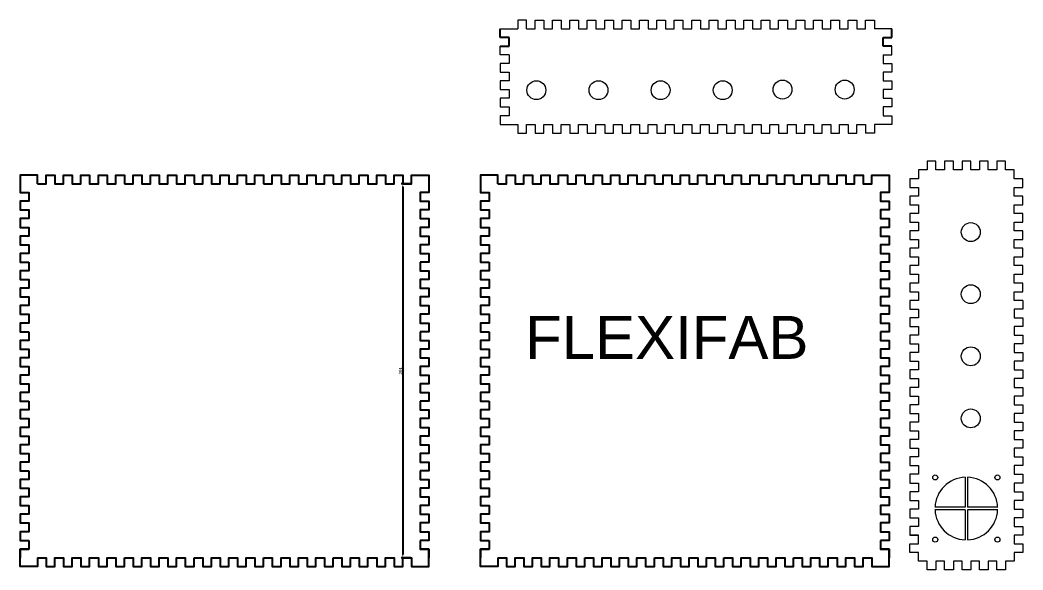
# Model space of a CAD drawing. Header units: millimetres. Extents: x 46 to 1784, y 134 to 695.
# Drawn here: x 46 to 853, y 134 to 576 of the extents above; entities that cross this region are included whole.
import ezdxf

# ---------------------------------------------------------------- set-up
doc = ezdxf.new("R2010")
doc.units = ezdxf.units.MM
doc.styles.get("Standard").update_dxf_attribs({"font": 'arial.ttf'})
doc.dimstyles.new('ISO-25', dxfattribs={"dimtxt": 2.5, "dimasz": 2.5, "dimexe": 1.25, "dimexo": 0.625, "dimtad": 1, "dimtxsty": 'Standard', "dimcen": 2.5, "dimadec": 0, "dimazin": 0, "dimtfac": 1, "dimtmove": 0, "dimatfit": 3, "dimfxl": 1, "dimarcsym": 0})

# ---------------------------------------------------------------- blocks, each defined once
blk = doc.blocks.new('*D10')
at = {"color": 0, "lineweight": -2, "transparency": 16777216}
for p, q in [((360.8, 444.55), (353.17, 444.55)), ((354.42, 442.05), (354.42, 146.05)), ((360.8, 143.55), (353.17, 143.55))]:
    blk.add_line(p, q, dxfattribs=at)
at = {"color": 0, "transparency": 16777216}
for points in [[(354, 442.05), (354.84, 442.05), (354.42, 444.55)], [(354, 146.05), (354.84, 146.05), (354.42, 143.55)]]:
    blk.add_solid(points, dxfattribs=at)
at = {"layer": 'Defpoints', "color": 0, "transparency": 16777216}
for p in [(361.42, 444.55), (354.42, 143.55), (361.42, 143.55)]:
    blk.add_point(p, dxfattribs=at)
at = {"color": 0, "transparency": 16777216, "insert": (352.52, 294.05), "char_height": 2.5, "attachment_point": 5, "rotation": 90}
blk.add_mtext('301', dxfattribs=at)

msp = doc.modelspace()

# ---------------------------------------------------------------- linework, layer by layer
at = {"linetype": 'Continuous', "lineweight": 5}
for p, q in [((453.9, 576.447), (446.9, 576.447)), ((446.9, 576.447), (446.9, 569.447)), ((453.9, 569.447), (453.9, 576.447)), ((432.9, 569.447), (446.9, 569.447)), ((747.9, 569.447), (733.9, 569.447)), ((432.9, 548.447), (432.9, 555.447)), ((747.9, 548.447), (747.9, 555.447)), ((439.9, 548.447), (432.9, 548.447)), ((740.9, 548.447), (747.9, 548.447)), ((806.926, 208.399), (806.926, 184.18)), ((808.926, 208.399), (808.926, 184.18)), ((806.926, 184.18), (782.707, 184.18)), ((806.926, 182.18), (782.707, 182.18)), ((806.926, 182.18), (782.707, 182.18)), ((806.926, 182.18), (806.926, 157.961)), ((833.145, 184.18), (808.926, 184.18)), ((833.145, 182.18), (808.926, 182.18)), ((808.926, 182.18), (808.926, 157.961))]:
    msp.add_line(p, q, dxfattribs=at)
for p, q in [((432.9, 562.447), (432.9, 569.447)), ((747.9, 562.447), (747.9, 569.447)), ((439.9, 562.447), (432.9, 562.447)), ((439.9, 555.447), (439.9, 562.447)), ((740.9, 555.447), (740.9, 562.447)), ((740.9, 562.447), (747.9, 562.447)), ((432.9, 555.447), (439.9, 555.447)), ((747.9, 555.447), (740.9, 555.447)), ((762.479, 147.735), (762.479, 147.735)), ((53.42, 136.545), (46.42, 136.545)), ((368.42, 136.545), (375.42, 136.545)), ((423.857, 136.545), (416.857, 136.545)), ((738.857, 136.545), (745.857, 136.545))]:
    msp.add_line(p, q)
for points in [[(453.9, 569.447), (460.9, 569.447), (460.9, 576.447), (467.9, 576.447), (467.9, 569.447), (474.9, 569.447), (474.9, 576.447), (481.9, 576.447), (481.9, 569.447), (488.9, 569.447), (488.9, 576.447), (495.9, 576.447), (495.9, 569.447), (502.9, 569.447), (502.9, 576.447), (509.9, 576.447), (509.9, 569.447)], [(509.9, 569.447), (516.9, 569.447), (516.9, 576.447), (523.9, 576.447), (523.9, 569.447), (530.9, 569.447), (530.9, 576.447), (537.9, 576.447), (537.9, 569.447), (544.9, 569.447), (544.9, 576.447), (551.9, 576.447), (551.9, 569.447), (558.9, 569.447), (558.9, 576.447), (565.9, 576.447), (565.9, 569.447)], [(565.9, 569.447), (572.9, 569.447), (572.9, 576.447), (579.9, 576.447), (579.9, 569.447), (586.9, 569.447), (586.9, 576.447), (593.9, 576.447), (593.9, 569.447), (600.9, 569.447), (600.9, 576.447), (607.9, 576.447), (607.9, 569.447), (614.9, 569.447), (614.9, 576.447), (621.9, 576.447), (621.9, 569.447), (628.9, 569.447), (628.9, 576.447), (635.9, 576.447), (635.9, 569.447), (642.9, 569.447), (642.9, 576.447), (649.9, 576.447), (649.9, 569.447), (656.9, 569.447), (656.9, 576.447), (663.9, 576.447), (663.9, 569.447), (670.9, 569.447), (670.9, 576.447), (677.9, 576.447), (677.9, 569.447), (684.9, 569.447), (684.9, 576.447), (691.9, 576.447), (691.9, 569.447), (698.9, 569.447), (698.9, 576.447), (705.9, 576.447), (705.9, 569.447), (712.9, 569.447), (712.9, 576.447), (719.9, 576.447), (719.9, 569.447), (726.9, 569.447), (726.9, 576.447), (733.9, 576.447), (733.9, 569.447)], [(439.9, 548.447), (439.9, 541.447), (432.9, 541.447), (432.9, 534.447), (439.9, 534.447), (439.9, 527.447), (432.9, 527.447), (432.9, 520.447), (439.9, 520.447), (439.9, 513.447), (432.9, 513.447), (432.9, 506.447), (439.9, 506.447), (439.9, 499.447), (432.9, 499.447), (432.9, 492.447), (446.9, 492.447), (446.9, 485.447), (453.9, 485.447), (453.9, 492.447), (460.9, 492.447), (460.9, 485.447), (467.9, 485.447), (467.9, 492.447), (474.9, 492.447), (474.9, 485.447), (481.9, 485.447), (481.9, 492.447), (488.9, 492.447), (488.9, 485.447), (495.9, 485.447), (495.9, 492.447), (502.9, 492.447), (502.9, 485.447)], [(740.9, 548.447), (740.9, 541.447), (747.9, 541.447), (747.9, 534.447), (740.9, 534.447), (740.9, 527.447), (747.9, 527.447), (747.9, 520.447), (740.9, 520.447), (740.9, 513.447), (747.9, 513.447), (747.9, 506.447), (740.9, 506.447), (740.9, 499.447), (747.9, 499.447), (747.9, 492.447), (733.9, 492.447), (733.9, 485.447), (726.9, 485.447)], [(502.9, 485.447), (509.9, 485.447), (509.9, 492.447), (516.9, 492.447), (516.9, 485.447), (523.9, 485.447), (523.9, 492.447), (530.9, 492.447), (530.9, 485.447), (537.9, 485.447), (537.9, 492.447), (544.9, 492.447), (544.9, 485.447), (551.9, 485.447), (551.9, 492.447), (558.9, 492.447), (558.9, 485.447)], [(558.9, 485.447), (565.9, 485.447), (565.9, 492.447), (572.9, 492.447), (572.9, 485.447), (579.9, 485.447), (579.9, 492.447), (586.9, 492.447), (586.9, 485.447), (593.9, 485.447), (593.9, 492.447), (600.9, 492.447), (600.9, 485.447), (607.9, 485.447), (607.9, 492.447), (614.9, 492.447), (614.9, 485.447), (621.9, 485.447), (621.9, 492.447), (628.9, 492.447), (628.9, 485.447), (635.9, 485.447), (635.9, 492.447), (642.9, 492.447), (642.9, 485.447), (649.9, 485.447), (649.9, 492.447), (656.9, 492.447), (656.9, 485.447), (663.9, 485.447), (663.9, 492.447), (670.9, 492.447), (670.9, 485.447), (677.9, 485.447), (677.9, 492.447), (684.9, 492.447), (684.9, 485.447), (691.9, 485.447), (691.9, 492.447), (698.9, 492.447), (698.9, 485.447), (705.9, 485.447), (705.9, 492.447), (712.9, 492.447), (712.9, 485.447), (719.9, 485.447), (719.9, 492.447), (726.9, 492.447), (726.9, 485.447)], [(853.479, 350.735), (846.479, 350.735), (846.479, 357.735), (853.479, 357.735), (853.479, 364.735), (846.479, 364.735), (846.479, 371.735), (853.479, 371.735), (853.479, 378.735), (846.479, 378.735), (846.479, 385.735), (853.479, 385.735), (853.479, 392.735), (846.479, 392.735), (846.479, 399.735), (853.479, 399.735), (853.479, 406.735), (846.479, 406.735), (846.479, 413.735), (853.479, 413.735), (853.479, 420.735), (846.479, 420.735), (846.479, 427.735), (853.479, 427.735), (853.479, 434.735), (846.479, 434.735), (846.479, 441.735), (853.479, 441.735), (853.479, 448.735), (846.479, 448.735), (846.479, 455.735), (839.479, 455.735), (839.479, 462.735), (832.479, 462.735), (832.479, 455.735), (825.479, 455.735), (825.479, 462.735), (818.479, 462.735), (818.479, 455.735), (811.479, 455.735), (811.479, 462.735), (804.479, 462.735), (804.479, 455.735), (797.479, 455.735), (797.479, 462.735), (790.479, 462.735), (790.479, 455.735), (783.479, 455.735), (783.479, 462.735), (776.479, 462.735), (776.479, 455.735), (769.479, 455.735), (769.479, 448.735), (762.479, 448.735), (762.479, 441.735), (769.479, 441.735), (769.479, 434.735), (762.479, 434.735), (762.479, 427.735), (769.479, 427.735), (769.479, 420.735), (762.479, 420.735), (762.479, 413.735), (769.479, 413.735), (769.479, 406.735), (762.479, 406.735), (762.479, 399.735), (769.479, 399.735), (769.479, 392.735), (762.479, 392.735), (762.479, 385.735), (769.479, 385.735), (769.479, 378.735), (762.479, 378.735), (762.479, 371.735), (769.479, 371.735), (769.479, 364.735), (762.479, 364.735), (762.479, 357.735), (769.479, 357.735)], [(769.479, 357.735), (769.479, 350.735), (762.479, 350.735), (762.479, 343.735), (769.479, 343.735), (769.479, 336.735), (762.479, 336.735), (762.479, 329.735), (769.479, 329.735), (769.479, 322.735), (762.479, 322.735), (762.479, 315.735), (769.479, 315.735), (769.479, 308.735), (762.479, 308.735), (762.479, 301.735), (769.479, 301.735), (769.479, 294.735), (762.479, 294.735), (762.479, 287.735), (769.479, 287.735), (769.479, 280.735), (762.479, 280.735), (762.479, 273.735), (769.479, 273.735), (769.479, 266.735), (762.479, 266.735), (762.479, 259.735), (769.479, 259.735), (769.479, 252.735), (762.479, 252.735), (762.479, 245.735), (769.479, 245.735), (769.479, 238.735), (762.479, 238.735), (762.479, 231.735), (769.479, 231.735)], [(853.479, 350.735), (853.479, 343.735), (846.479, 343.735), (846.479, 336.735), (853.479, 336.735), (853.479, 329.735), (846.479, 329.735), (846.479, 322.735), (853.479, 322.735), (853.479, 315.735), (846.479, 315.735), (846.479, 308.735), (853.479, 308.735), (853.479, 301.735), (846.479, 301.735), (846.479, 294.735), (853.479, 294.735), (853.479, 287.735), (846.479, 287.735), (846.479, 280.735), (853.479, 280.735), (853.479, 273.735), (846.479, 273.735), (846.479, 266.735), (853.479, 266.735), (853.479, 259.735), (846.479, 259.735), (846.479, 252.735), (853.479, 252.735), (853.479, 245.735), (846.479, 245.735), (846.479, 238.735), (853.479, 238.735), (853.479, 231.735), (846.479, 231.735), (846.479, 224.735), (853.479, 224.735)], [(769.479, 231.735), (769.479, 224.735), (762.479, 224.735), (762.479, 217.735), (769.479, 217.735), (769.479, 210.735), (762.479, 210.735), (762.479, 203.735), (769.479, 203.735), (769.479, 196.735), (762.479, 196.735), (762.479, 189.735), (769.479, 189.735), (769.479, 182.735), (762.479, 182.735), (762.479, 175.735), (769.479, 175.735), (769.479, 168.735), (762.479, 168.735), (762.479, 161.735), (769.479, 161.735)], [(853.479, 224.735), (853.479, 217.735), (846.479, 217.735), (846.479, 210.735), (853.479, 210.735), (853.479, 203.735), (846.479, 203.735), (846.479, 196.735), (853.479, 196.735), (853.479, 189.735), (846.479, 189.735), (846.479, 182.735), (853.479, 182.735), (853.479, 175.735), (846.479, 175.735), (846.479, 168.735), (853.479, 168.735), (853.479, 161.735), (846.479, 161.735), (846.479, 154.735), (853.479, 154.735), (853.479, 147.735), (846.479, 147.735), (846.479, 140.735), (839.479, 140.735), (839.479, 133.735), (832.479, 133.735)], [(846.479, 147.735), (846.479, 140.735), (839.479, 140.735), (839.479, 133.735), (832.479, 133.735), (832.479, 140.735), (825.479, 140.735), (825.479, 133.735), (818.479, 133.735), (818.479, 140.735), (811.479, 140.735), (811.479, 133.735), (804.479, 133.735), (804.479, 140.735), (797.479, 140.735), (797.479, 133.735), (790.479, 133.735), (790.479, 140.735), (783.479, 140.735), (783.479, 133.735), (776.479, 133.735), (776.479, 140.735), (769.479, 140.735), (769.479, 147.735), (762.479, 147.735), (762.479, 154.735), (769.479, 154.735), (769.479, 161.735), (762.479, 161.735)]]:
    msp.add_lwpolyline(points, dxfattribs=at)
for points in [[(60.42, 444.545), (60.42, 451.545), (53.42, 451.545), (46.42, 451.545), (46.42, 444.545), (46.42, 437.545), (53.42, 437.545), (53.42, 430.545), (46.42, 430.545), (46.42, 423.545), (53.42, 423.545), (53.42, 416.545), (46.42, 416.545), (46.42, 409.545), (53.42, 409.545), (53.42, 402.545), (46.42, 402.545), (46.42, 395.545), (53.42, 395.545), (53.42, 388.545), (46.42, 388.545), (46.42, 381.545), (53.42, 381.545)], [(60.42, 444.545), (67.42, 444.545), (67.42, 451.545), (74.42, 451.545), (74.42, 444.545), (81.42, 444.545), (81.42, 451.545), (88.42, 451.545), (88.42, 444.545), (95.42, 444.545), (95.42, 451.545), (102.42, 451.545), (102.42, 444.545), (109.42, 444.545), (109.42, 451.545), (116.42, 451.545), (116.42, 444.545), (123.42, 444.545), (123.42, 451.545), (130.42, 451.545), (130.42, 444.545)], [(130.42, 444.545), (137.42, 444.545), (137.42, 451.545), (144.42, 451.545), (144.42, 444.545), (151.42, 444.545), (151.42, 451.545), (158.42, 451.545), (158.42, 444.545), (165.42, 444.545), (165.42, 451.545), (172.42, 451.545), (172.42, 444.545), (179.42, 444.545), (179.42, 451.545), (186.42, 451.545), (186.42, 444.545)], [(186.42, 444.545), (193.42, 444.545), (193.42, 451.545), (200.42, 451.545), (200.42, 444.545), (207.42, 444.545), (207.42, 451.545), (214.42, 451.545), (214.42, 444.545), (221.42, 444.545), (221.42, 451.545), (228.42, 451.545), (228.42, 444.545), (235.42, 444.545), (235.42, 451.545), (242.42, 451.545), (242.42, 444.545)], [(242.42, 444.545), (249.42, 444.545), (249.42, 451.545), (256.42, 451.545), (256.42, 444.545), (263.42, 444.545), (263.42, 451.545), (270.42, 451.545), (270.42, 444.545), (277.42, 444.545), (277.42, 451.545), (284.42, 451.545), (284.42, 444.545), (291.42, 444.545), (291.42, 451.545), (298.42, 451.545), (298.42, 444.545)], [(298.42, 444.545), (305.42, 444.545), (305.42, 451.545), (312.42, 451.545), (312.42, 444.545), (319.42, 444.545), (319.42, 451.545), (326.42, 451.545), (326.42, 444.545), (333.42, 444.545), (333.42, 451.545), (340.42, 451.545), (340.42, 444.545), (347.42, 444.545), (347.42, 451.545), (354.42, 451.545), (354.42, 444.545), (361.42, 444.545), (361.42, 451.545), (368.42, 451.545), (375.42, 451.545), (375.42, 444.545), (375.42, 437.545), (368.42, 437.545), (368.42, 430.545), (375.42, 430.545), (375.42, 423.545), (368.42, 423.545), (368.42, 416.545), (375.42, 416.545), (375.42, 409.545), (368.42, 409.545), (368.42, 402.545), (375.42, 402.545), (375.42, 395.545), (368.42, 395.545), (368.42, 388.545), (375.42, 388.545), (375.42, 381.545), (368.42, 381.545)], [(430.857, 444.545), (430.857, 451.545), (423.857, 451.545), (416.857, 451.545), (416.857, 444.545), (416.857, 437.545), (423.857, 437.545), (423.857, 430.545), (416.857, 430.545), (416.857, 423.545), (423.857, 423.545), (423.857, 416.545), (416.857, 416.545), (416.857, 409.545), (423.857, 409.545), (423.857, 402.545), (416.857, 402.545), (416.857, 395.545), (423.857, 395.545), (423.857, 388.545), (416.857, 388.545), (416.857, 381.545), (423.857, 381.545)], [(430.857, 444.545), (437.857, 444.545), (437.857, 451.545), (444.857, 451.545), (444.857, 444.545), (451.857, 444.545), (451.857, 451.545), (458.857, 451.545), (458.857, 444.545), (465.857, 444.545), (465.857, 451.545), (472.857, 451.545), (472.857, 444.545), (479.857, 444.545), (479.857, 451.545), (486.857, 451.545), (486.857, 444.545), (493.857, 444.545), (493.857, 451.545), (500.857, 451.545), (500.857, 444.545)], [(500.857, 444.545), (507.857, 444.545), (507.857, 451.545), (514.857, 451.545), (514.857, 444.545), (521.857, 444.545), (521.857, 451.545), (528.857, 451.545), (528.857, 444.545), (535.857, 444.545), (535.857, 451.545), (542.857, 451.545), (542.857, 444.545), (549.857, 444.545), (549.857, 451.545), (556.857, 451.545), (556.857, 444.545)], [(556.857, 444.545), (563.857, 444.545), (563.857, 451.545), (570.857, 451.545), (570.857, 444.545), (577.857, 444.545), (577.857, 451.545), (584.857, 451.545), (584.857, 444.545), (591.857, 444.545), (591.857, 451.545), (598.857, 451.545), (598.857, 444.545), (605.857, 444.545), (605.857, 451.545), (612.857, 451.545), (612.857, 444.545)], [(612.857, 444.545), (619.857, 444.545), (619.857, 451.545), (626.857, 451.545), (626.857, 444.545), (633.857, 444.545), (633.857, 451.545), (640.857, 451.545), (640.857, 444.545), (647.857, 444.545), (647.857, 451.545), (654.857, 451.545), (654.857, 444.545), (661.857, 444.545), (661.857, 451.545), (668.857, 451.545), (668.857, 444.545)], [(668.857, 444.545), (675.857, 444.545), (675.857, 451.545), (682.857, 451.545), (682.857, 444.545), (689.857, 444.545), (689.857, 451.545), (696.857, 451.545), (696.857, 444.545), (703.857, 444.545), (703.857, 451.545), (710.857, 451.545), (710.857, 444.545), (717.857, 444.545), (717.857, 451.545), (724.857, 451.545), (724.857, 444.545), (731.857, 444.545), (731.857, 451.545), (738.857, 451.545), (745.857, 451.545), (745.857, 444.545), (745.857, 437.545), (738.857, 437.545), (738.857, 430.545), (745.857, 430.545), (745.857, 423.545), (738.857, 423.545), (738.857, 416.545), (745.857, 416.545), (745.857, 409.545), (738.857, 409.545), (738.857, 402.545), (745.857, 402.545), (745.857, 395.545), (738.857, 395.545), (738.857, 388.545), (745.857, 388.545), (745.857, 381.545), (738.857, 381.545)], [(53.42, 381.545), (53.42, 374.545), (46.42, 374.545), (46.42, 367.545), (53.42, 367.545), (53.42, 360.545), (46.42, 360.545), (46.42, 353.545), (53.42, 353.545), (53.42, 346.545), (46.42, 346.545), (46.42, 339.545), (53.42, 339.545), (53.42, 332.545), (46.42, 332.545), (46.42, 325.545), (53.42, 325.545)], [(368.42, 381.545), (368.42, 374.545), (375.42, 374.545), (375.42, 367.545), (368.42, 367.545), (368.42, 360.545), (375.42, 360.545), (375.42, 353.545), (368.42, 353.545), (368.42, 346.545), (375.42, 346.545), (375.42, 339.545), (368.42, 339.545), (368.42, 332.545), (375.42, 332.545), (375.42, 325.545), (368.42, 325.545)], [(423.857, 381.545), (423.857, 374.545), (416.857, 374.545), (416.857, 367.545), (423.857, 367.545), (423.857, 360.545), (416.857, 360.545), (416.857, 353.545), (423.857, 353.545), (423.857, 346.545), (416.857, 346.545), (416.857, 339.545), (423.857, 339.545), (423.857, 332.545), (416.857, 332.545), (416.857, 325.545), (423.857, 325.545)], [(738.857, 381.545), (738.857, 374.545), (745.857, 374.545), (745.857, 367.545), (738.857, 367.545), (738.857, 360.545), (745.857, 360.545), (745.857, 353.545), (738.857, 353.545), (738.857, 346.545), (745.857, 346.545), (745.857, 339.545), (738.857, 339.545), (738.857, 332.545), (745.857, 332.545), (745.857, 325.545), (738.857, 325.545)], [(53.42, 325.545), (53.42, 318.545), (46.42, 318.545), (46.42, 311.545), (53.42, 311.545), (53.42, 304.545), (46.42, 304.545), (46.42, 297.545), (53.42, 297.545), (53.42, 290.545), (46.42, 290.545), (46.42, 283.545), (53.42, 283.545), (53.42, 276.545), (46.42, 276.545), (46.42, 269.545), (53.42, 269.545)], [(368.42, 325.545), (368.42, 318.545), (375.42, 318.545), (375.42, 311.545), (368.42, 311.545), (368.42, 304.545), (375.42, 304.545), (375.42, 297.545), (368.42, 297.545), (368.42, 290.545), (375.42, 290.545), (375.42, 283.545), (368.42, 283.545), (368.42, 276.545), (375.42, 276.545), (375.42, 269.545), (368.42, 269.545)], [(423.857, 325.545), (423.857, 318.545), (416.857, 318.545), (416.857, 311.545), (423.857, 311.545), (423.857, 304.545), (416.857, 304.545), (416.857, 297.545), (423.857, 297.545), (423.857, 290.545), (416.857, 290.545), (416.857, 283.545), (423.857, 283.545), (423.857, 276.545), (416.857, 276.545), (416.857, 269.545), (423.857, 269.545)], [(738.857, 325.545), (738.857, 318.545), (745.857, 318.545), (745.857, 311.545), (738.857, 311.545), (738.857, 304.545), (745.857, 304.545), (745.857, 297.545), (738.857, 297.545), (738.857, 290.545), (745.857, 290.545), (745.857, 283.545), (738.857, 283.545), (738.857, 276.545), (745.857, 276.545), (745.857, 269.545), (738.857, 269.545)], [(53.42, 269.545), (53.42, 262.545), (46.42, 262.545), (46.42, 255.545), (53.42, 255.545), (53.42, 248.545), (46.42, 248.545), (46.42, 241.545), (53.42, 241.545), (53.42, 234.545), (46.42, 234.545), (46.42, 227.545), (53.42, 227.545), (53.42, 220.545), (46.42, 220.545), (46.42, 213.545), (53.42, 213.545)], [(368.42, 269.545), (368.42, 262.545), (375.42, 262.545), (375.42, 255.545), (368.42, 255.545), (368.42, 248.545), (375.42, 248.545), (375.42, 241.545), (368.42, 241.545), (368.42, 234.545), (375.42, 234.545), (375.42, 227.545), (368.42, 227.545), (368.42, 220.545), (375.42, 220.545), (375.42, 213.545), (368.42, 213.545)], [(423.857, 269.545), (423.857, 262.545), (416.857, 262.545), (416.857, 255.545), (423.857, 255.545), (423.857, 248.545), (416.857, 248.545), (416.857, 241.545), (423.857, 241.545), (423.857, 234.545), (416.857, 234.545), (416.857, 227.545), (423.857, 227.545), (423.857, 220.545), (416.857, 220.545), (416.857, 213.545), (423.857, 213.545)], [(738.857, 269.545), (738.857, 262.545), (745.857, 262.545), (745.857, 255.545), (738.857, 255.545), (738.857, 248.545), (745.857, 248.545), (745.857, 241.545), (738.857, 241.545), (738.857, 234.545), (745.857, 234.545), (745.857, 227.545), (738.857, 227.545), (738.857, 220.545), (745.857, 220.545), (745.857, 213.545), (738.857, 213.545)], [(53.42, 213.545), (53.42, 206.545), (46.42, 206.545), (46.42, 199.545), (53.42, 199.545), (53.42, 192.545), (46.42, 192.545), (46.42, 185.545), (53.42, 185.545), (53.42, 178.545), (46.42, 178.545), (46.42, 171.545), (53.42, 171.545), (53.42, 164.545), (46.42, 164.545), (46.42, 157.545), (53.42, 157.545)], [(368.42, 213.545), (368.42, 206.545), (375.42, 206.545), (375.42, 199.545), (368.42, 199.545), (368.42, 192.545), (375.42, 192.545), (375.42, 185.545), (368.42, 185.545), (368.42, 178.545), (375.42, 178.545), (375.42, 171.545), (368.42, 171.545), (368.42, 164.545), (375.42, 164.545), (375.42, 157.545), (368.42, 157.545)], [(423.857, 213.545), (423.857, 206.545), (416.857, 206.545), (416.857, 199.545), (423.857, 199.545), (423.857, 192.545), (416.857, 192.545), (416.857, 185.545), (423.857, 185.545), (423.857, 178.545), (416.857, 178.545), (416.857, 171.545), (423.857, 171.545), (423.857, 164.545), (416.857, 164.545), (416.857, 157.545), (423.857, 157.545)], [(738.857, 213.545), (738.857, 206.545), (745.857, 206.545), (745.857, 199.545), (738.857, 199.545), (738.857, 192.545), (745.857, 192.545), (745.857, 185.545), (738.857, 185.545), (738.857, 178.545), (745.857, 178.545), (745.857, 171.545), (738.857, 171.545), (738.857, 164.545), (745.857, 164.545), (745.857, 157.545), (738.857, 157.545)], [(53.42, 157.545), (53.42, 150.545), (46.42, 150.545), (46.42, 143.545)], [(368.42, 157.545), (368.42, 150.545), (375.42, 150.545), (375.42, 143.545)], [(423.857, 157.545), (423.857, 150.545), (416.857, 150.545), (416.857, 143.545)], [(738.857, 157.545), (738.857, 150.545), (745.857, 150.545), (745.857, 143.545)], [(60.42, 143.545), (60.42, 136.545), (53.42, 136.545), (46.42, 136.545), (46.42, 143.545), (46.42, 150.545), (53.42, 150.545)], [(298.42, 143.545), (305.42, 143.545), (305.42, 136.545), (312.42, 136.545), (312.42, 143.545), (319.42, 143.545), (319.42, 136.545), (326.42, 136.545), (326.42, 143.545), (333.42, 143.545), (333.42, 136.545), (340.42, 136.545), (340.42, 143.545), (347.42, 143.545), (347.42, 136.545), (354.42, 136.545), (354.42, 143.545), (361.42, 143.545), (361.42, 136.545), (368.42, 136.545), (375.42, 136.545), (375.42, 143.545), (375.42, 150.545), (368.42, 150.545)], [(430.857, 143.545), (430.857, 136.545), (423.857, 136.545), (416.857, 136.545), (416.857, 143.545), (416.857, 150.545), (423.857, 150.545)], [(668.857, 143.545), (675.857, 143.545), (675.857, 136.545), (682.857, 136.545), (682.857, 143.545), (689.857, 143.545), (689.857, 136.545), (696.857, 136.545), (696.857, 143.545), (703.857, 143.545), (703.857, 136.545), (710.857, 136.545), (710.857, 143.545), (717.857, 143.545), (717.857, 136.545), (724.857, 136.545), (724.857, 143.545), (731.857, 143.545), (731.857, 136.545), (738.857, 136.545), (745.857, 136.545), (745.857, 143.545), (745.857, 150.545), (738.857, 150.545)], [(60.42, 143.545), (67.42, 143.545), (67.42, 136.545), (74.42, 136.545), (74.42, 143.545), (81.42, 143.545), (81.42, 136.545), (88.42, 136.545), (88.42, 143.545), (95.42, 143.545), (95.42, 136.545), (102.42, 136.545), (102.42, 143.545), (109.42, 143.545), (109.42, 136.545), (116.42, 136.545), (116.42, 143.545), (123.42, 143.545), (123.42, 136.545), (130.42, 136.545), (130.42, 143.545)], [(130.42, 143.545), (137.42, 143.545), (137.42, 136.545), (144.42, 136.545), (144.42, 143.545), (151.42, 143.545), (151.42, 136.545), (158.42, 136.545), (158.42, 143.545), (165.42, 143.545), (165.42, 136.545), (172.42, 136.545), (172.42, 143.545), (179.42, 143.545), (179.42, 136.545), (186.42, 136.545), (186.42, 143.545)], [(186.42, 143.545), (193.42, 143.545), (193.42, 136.545), (200.42, 136.545), (200.42, 143.545), (207.42, 143.545), (207.42, 136.545), (214.42, 136.545), (214.42, 143.545), (221.42, 143.545), (221.42, 136.545), (228.42, 136.545), (228.42, 143.545), (235.42, 143.545), (235.42, 136.545), (242.42, 136.545), (242.42, 143.545)], [(242.42, 143.545), (249.42, 143.545), (249.42, 136.545), (256.42, 136.545), (256.42, 143.545), (263.42, 143.545), (263.42, 136.545), (270.42, 136.545), (270.42, 143.545), (277.42, 143.545), (277.42, 136.545), (284.42, 136.545), (284.42, 143.545), (291.42, 143.545), (291.42, 136.545), (298.42, 136.545), (298.42, 143.545)], [(430.857, 143.545), (437.857, 143.545), (437.857, 136.545), (444.857, 136.545), (444.857, 143.545), (451.857, 143.545), (451.857, 136.545), (458.857, 136.545), (458.857, 143.545), (465.857, 143.545), (465.857, 136.545), (472.857, 136.545), (472.857, 143.545), (479.857, 143.545), (479.857, 136.545), (486.857, 136.545), (486.857, 143.545), (493.857, 143.545), (493.857, 136.545), (500.857, 136.545), (500.857, 143.545)], [(500.857, 143.545), (507.857, 143.545), (507.857, 136.545), (514.857, 136.545), (514.857, 143.545), (521.857, 143.545), (521.857, 136.545), (528.857, 136.545), (528.857, 143.545), (535.857, 143.545), (535.857, 136.545), (542.857, 136.545), (542.857, 143.545), (549.857, 143.545), (549.857, 136.545), (556.857, 136.545), (556.857, 143.545)], [(556.857, 143.545), (563.857, 143.545), (563.857, 136.545), (570.857, 136.545), (570.857, 143.545), (577.857, 143.545), (577.857, 136.545), (584.857, 136.545), (584.857, 143.545), (591.857, 143.545), (591.857, 136.545), (598.857, 136.545), (598.857, 143.545), (605.857, 143.545), (605.857, 136.545), (612.857, 136.545), (612.857, 143.545)], [(612.857, 143.545), (619.857, 143.545), (619.857, 136.545), (626.857, 136.545), (626.857, 143.545), (633.857, 143.545), (633.857, 136.545), (640.857, 136.545), (640.857, 143.545), (647.857, 143.545), (647.857, 136.545), (654.857, 136.545), (654.857, 143.545), (661.857, 143.545), (661.857, 136.545), (668.857, 136.545), (668.857, 143.545)]]:
    msp.add_lwpolyline(points)
for centre, radius in [((461.9, 519.951), 7.6), ((511.9, 519.951), 7.6), ((561.9, 519.951), 7.6), ((611.9, 519.951), 7.6), ((660.024, 520.474), 7.6), ((710.024, 520.474), 7.6), ((811.479, 405.735), 7.6), ((811.479, 355.735), 7.6), ((811.479, 305.735), 7.6), ((811.479, 255.735), 7.6), ((782.926, 208.18), 2), ((832.926, 208.18), 2), ((782.926, 158.18), 2), ((832.926, 158.18), 2)]:
    msp.add_circle(centre, radius, dxfattribs=at)
for start, end in [(92.272498, 177.727502), (2.272498, 87.727502), (182.272498, 267.727502), (272.272498, 357.727502)]:
    msp.add_arc((807.926, 183.18), 25.219, start, end, dxfattribs=at)

# ---------------------------------------------------------------- texts
msp.add_text('FLEXIFAB', height=34.5721).set_placement((452.78, 303.638))

# ---------------------------------------------------------------- dimensions: what is measured, and where the dimension line sits
dim = msp.add_linear_dim(base=(354.42, 143.545), p1=(361.42, 444.545), p2=(361.42, 143.545), angle=90, dimstyle='ISO-25')
dim.commit()
dim.dimension.update_dxf_attribs({"geometry": '*D10', "text_midpoint": (352.518, 294.045)})

doc.saveas('drawing.dxf')
